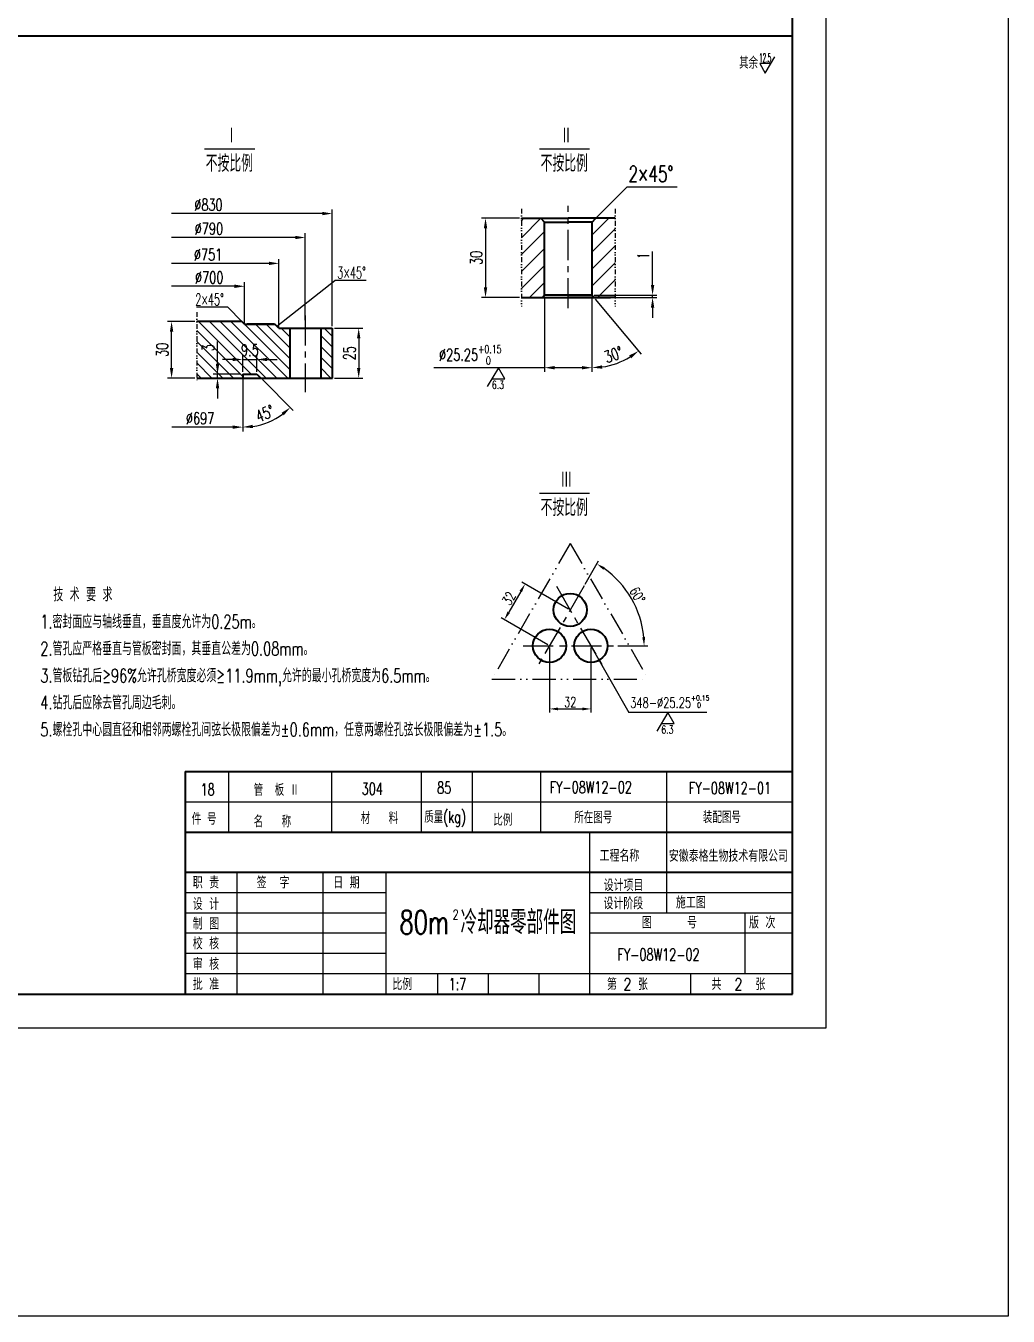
# Model space of a CAD drawing. Header units: millimetres. Extents: x -31412 to -3120, y -19513 to 5955.
# Drawn here: x -20447 to -18409, y -19513 to -16835 of the extents above; entities that cross this region are included whole.
import ezdxf
from ezdxf.enums import TextEntityAlignment as Align

# ---------------------------------------------------------------- set-up
doc = ezdxf.new("R2010")
doc.units = ezdxf.units.MM
for name, pattern in [('ACAD_ISO12W100', [21, 12, -3, 0, -3, 0, -3]), ('CENTER', [2, 1.25, -0.25, 0.25, -0.25]), ('DIVIDE', [1.25, 0.5, -0.25, 0, -0.25, 0, -0.25])]:
    doc.linetypes.add(name, pattern=pattern)
doc.layers.add('CEN', color=1, linetype='CENTER')
doc.layers.add('双点画线', color=3, linetype='DIVIDE')
for name, color, linetype, lineweight in [('中心线', 1, 'CENTER', 25), ('文字层', 40, 'Continuous', 20), ('细线', 11, 'Continuous', 25), ('细线层', 11, 'Continuous', 25), ('边框+粗实线层', 2, 'Continuous', 40)]:
    doc.layers.add(name, color=color, linetype=linetype, lineweight=lineweight)
doc.styles.add('hztxt-0.8', font='romans.shx', dxfattribs={"width": 0.7, "bigfont": 'hztxt.shx'})
doc.dimstyles.new('11-2', dxfattribs={"dimscale": 6, "dimtxt": 3.5, "dimasz": 3, "dimexe": 1.25, "dimexo": 0.625, "dimtad": 1, "dimdsep": 46, "dimtxsty": 'hztxt-0.8', "dimcen": 2.5, "dimadec": 0, "dimazin": 0, "dimtfac": 1, "dimtmove": 1, "dimatfit": 3, "dimfxl": 0, "dimarcsym": 0})
doc.dimstyles.new('装配图', dxfattribs={"dimscale": 7, "dimtxt": 3.5, "dimasz": 3, "dimexe": 1.25, "dimexo": 0.625, "dimgap": 1, "dimtad": 1, "dimdsep": 46, "dimtxsty": 'hztxt-0.8', "dimcen": 2.5, "dimadec": 0, "dimazin": 0, "dimtfac": 1, "dimtmove": 0, "dimatfit": 3, "dimfxl": 0, "dimarcsym": 0})

# ---------------------------------------------------------------- blocks, each defined once
blk = doc.blocks.new('*D148')
at = {"layer": 'Defpoints', "color": 0}
for p in [(-20144.7, -17448.6), (-20092.4, -17448.6), (-20092.1, -17566.2)]:
    blk.add_point(p, dxfattribs=at)
at = {"layer": '细线层', "color": 0, "lineweight": -2}
for p, q in [((-20096.8, -17448.6), (-20153.5, -17448.6)), ((-20144.7, -17545.2), (-20144.7, -17469.6)), ((-20096.4, -17566.2), (-20153.5, -17566.2))]:
    blk.add_line(p, q, dxfattribs=at)
at = {"layer": '细线层', "color": 0}
for points in [[(-20148.2, -17469.6), (-20141.2, -17469.6), (-20144.7, -17448.6)], [(-20148.2, -17545.2), (-20141.2, -17545.2), (-20144.7, -17566.2)]]:
    blk.add_solid(points, dxfattribs=at)
at = {"layer": '细线层', "color": 0, "insert": (-20164, -17507.4), "char_height": 24.5, "attachment_point": 5, "rotation": 90, "style": 'hztxt-0.8'}
blk.add_mtext('30', dxfattribs=at)
blk = doc.blocks.new('*D147')
at = {"layer": 'Defpoints', "color": 0}
for p in [(-19811.3, -17462.6), (-19810.9, -17566.2), (-19756.6, -17566.2)]:
    blk.add_point(p, dxfattribs=at)
at = {"layer": '细线层', "color": 0, "lineweight": -2}
for p, q in [((-19806.9, -17462.6), (-19747.8, -17462.6)), ((-19756.6, -17483.6), (-19756.6, -17545.2)), ((-19806.6, -17566.2), (-19747.8, -17566.2))]:
    blk.add_line(p, q, dxfattribs=at)
at = {"layer": '细线层', "color": 0}
for points in [[(-19760.1, -17483.6), (-19753.1, -17483.6), (-19756.6, -17462.6)], [(-19760.1, -17545.2), (-19753.1, -17545.2), (-19756.6, -17566.2)]]:
    blk.add_solid(points, dxfattribs=at)
at = {"layer": '细线层', "color": 0, "insert": (-19775.8, -17514.4), "char_height": 24.5, "attachment_point": 5, "rotation": 90, "style": 'hztxt-0.8'}
blk.add_mtext('25', dxfattribs=at)
blk = doc.blocks.new('*D146')
at = {"layer": 'Defpoints', "color": 0}
for p in [(-19967.7, -17527.6), (-19997.1, -17557.8), (-19967.7, -17557.8)]:
    blk.add_point(p, dxfattribs=at)
at = {"layer": '细线层', "color": 0, "lineweight": -2}
for p, q in [((-20018.1, -17527.6), (-20039.1, -17527.6)), ((-19997.1, -17553.4), (-19997.1, -17518.9)), ((-19997.1, -17527.6), (-19967.7, -17527.6)), ((-19967.7, -17553.4), (-19967.7, -17518.9)), ((-19946.7, -17527.6), (-19925.7, -17527.6))]:
    blk.add_line(p, q, dxfattribs=at)
at = {"layer": '细线层', "color": 0}
for points in [[(-20018.1, -17524.1), (-20018.1, -17531.1), (-19997.1, -17527.6)], [(-19946.7, -17524.1), (-19946.7, -17531.1), (-19967.7, -17527.6)]]:
    blk.add_solid(points, dxfattribs=at)
at = {"layer": '细线层', "color": 0, "insert": (-19982.4, -17508.4), "char_height": 24.5, "attachment_point": 5, "style": 'hztxt-0.8'}
blk.add_mtext('9.5', dxfattribs=at)
blk = doc.blocks.new('*D145')
at = {"layer": 'Defpoints', "color": 0}
for p in [(-19997.1, -17557.8), (-20049.4, -17566.2), (-19997.1, -17566.2)]:
    blk.add_point(p, dxfattribs=at)
at = {"layer": '细线层', "color": 0, "lineweight": -2}
for p, q in [((-20049.4, -17536.8), (-20049.4, -17490.4)), ((-20001.5, -17557.8), (-20058.2, -17557.8)), ((-20049.4, -17566.2), (-20049.4, -17557.8)), ((-20001.5, -17566.2), (-20058.2, -17566.2)), ((-20049.4, -17587.2), (-20049.4, -17608.2))]:
    blk.add_line(p, q, dxfattribs=at)
at = {"layer": '细线层', "color": 0}
for points in [[(-20052.9, -17536.8), (-20045.9, -17536.8), (-20049.4, -17557.8)], [(-20052.9, -17587.2), (-20045.9, -17587.2), (-20049.4, -17566.2)]]:
    blk.add_solid(points, dxfattribs=at)
at = {"layer": '细线层', "color": 0, "insert": (-20068.7, -17503.1), "char_height": 24.5, "attachment_point": 5, "rotation": 90, "style": 'hztxt-0.8'}
blk.add_mtext('3', dxfattribs=at)
blk = doc.blocks.new('*D144')
at = {"layer": 'Defpoints', "color": 0}
for p in [(-19997.1, -17557.8), (-19967.7, -17557.8), (-19997.1, -17566.2), (-19959.3, -17566.2), (-19961, -17663.3)]:
    blk.add_point(p, dxfattribs=at)
at = {"layer": '细线层', "color": 0, "lineweight": -2}
for p, q in [((-19997.1, -17570.6), (-19997.1, -17676.8)), ((-19956.2, -17569.3), (-19892.2, -17633.3))]:
    blk.add_line(p, q, dxfattribs=at)
blk.add_arc((-19997.1, -17528.4), 139.6, 278.6268, 306.3732, dxfattribs=at)
at = {"layer": '细线层', "color": 0}
for points in [[(-19916.6, -17638.2), (-19912.1, -17643.5), (-19898.4, -17627.1)], [(-19975.9, -17669.9), (-19976.5, -17662.9), (-19997.1, -17668)]]:
    blk.add_solid(points, dxfattribs=at)
at = {"layer": '细线层', "color": 0, "insert": (-19951.1, -17639.6), "char_height": 24.5, "attachment_point": 5, "rotation": 22.5, "style": 'hztxt-0.8'}
blk.add_mtext('45°', dxfattribs=at)
blk = doc.blocks.new('*D136')
at = {"layer": 'Defpoints', "color": 0, "linetype": 'ByBlock'}
for p in [(-19419.1, -17234.3), (-19493.5, -17398.9), (-19419.1, -17398.9)]:
    blk.add_point(p, dxfattribs=at)
at = {"layer": '细线', "color": 0, "linetype": 'ByBlock', "lineweight": -2}
for p, q in [((-19423.4, -17234.3), (-19502.2, -17234.3)), ((-19493.5, -17255.3), (-19493.5, -17377.9)), ((-19423.4, -17398.9), (-19502.2, -17398.9))]:
    blk.add_line(p, q, dxfattribs=at)
at = {"layer": '细线', "color": 0, "linetype": 'ByBlock'}
for points in [[(-19497, -17255.3), (-19490, -17255.3), (-19493.5, -17234.3)], [(-19497, -17377.9), (-19490, -17377.9), (-19493.5, -17398.9)]]:
    blk.add_solid(points, dxfattribs=at)
at = {"layer": '细线', "color": 0, "linetype": 'ByBlock', "insert": (-19512.7, -17316.6), "char_height": 24.5, "attachment_point": 5, "rotation": 90, "style": 'hztxt-0.8'}
blk.add_mtext('30', dxfattribs=at)
blk = doc.blocks.new('*D135')
at = {"layer": 'Defpoints', "color": 0}
for p in [(-19371, -17394.2), (-19272.7, -17394.2), (-19272.7, -17544.6)]:
    blk.add_point(p, dxfattribs=at)
at = {"layer": '细线', "color": 0, "lineweight": -2}
for p, q in [((-19371, -17398.6), (-19371, -17553.4)), ((-19272.7, -17398.6), (-19272.7, -17553.4)), ((-19371, -17544.6), (-19600.5, -17544.6)), ((-19293.7, -17544.6), (-19350, -17544.6))]:
    blk.add_line(p, q, dxfattribs=at)
at = {"layer": '细线', "color": 0}
for points in [[(-19350, -17541.1), (-19350, -17548.1), (-19371, -17544.6)], [(-19293.7, -17541.1), (-19293.7, -17548.1), (-19272.7, -17544.6)]]:
    blk.add_solid(points, dxfattribs=at)
at = {"layer": '细线', "color": 0, "insert": (-19525.1, -17517.9), "char_height": 24.5, "attachment_point": 5, "style": 'hztxt-0.8'}
blk.add_mtext('\\A1;{\\C256;%%c25.25\\H0.69x;\\S+0.15^   0;}', dxfattribs=at)
blk = doc.blocks.new('*D134')
at = {"layer": 'Defpoints', "color": 0, "linetype": 'ByBlock'}
for p in [(-19272.7, -17394.2), (-19268.8, -17398.9), (-19147, -17398.9)]:
    blk.add_point(p, dxfattribs=at)
at = {"layer": '细线', "color": 0, "linetype": 'ByBlock', "lineweight": -2}
for p, q in [((-19147, -17373.2), (-19147, -17303.5)), ((-19268.3, -17394.2), (-19138.3, -17394.2)), ((-19264.4, -17398.9), (-19138.3, -17398.9)), ((-19147, -17398.9), (-19147, -17394.2)), ((-19147, -17419.9), (-19147, -17440.9))]:
    blk.add_line(p, q, dxfattribs=at)
at = {"layer": '细线', "color": 0, "linetype": 'ByBlock'}
for points in [[(-19150.5, -17373.2), (-19143.5, -17373.2), (-19147, -17394.2)], [(-19150.5, -17419.9), (-19143.5, -17419.9), (-19147, -17398.9)]]:
    blk.add_solid(points, dxfattribs=at)
at = {"layer": '细线', "color": 0, "linetype": 'ByBlock', "insert": (-19166.3, -17312.6), "char_height": 24.5, "attachment_point": 5, "rotation": 90, "style": 'hztxt-0.8'}
blk.add_mtext('1', dxfattribs=at)
blk = doc.blocks.new('*D143')
at = {"layer": 'Defpoints', "color": 0}
for p in [(-19272.7, -17394.2), (-19272.7, -17394.2), (-19272.7, -17400.4), (-19268.8, -17398.9), (-19238.2, -17540.6)]:
    blk.add_point(p, dxfattribs=at)
at = {"layer": '细线层', "color": 0, "lineweight": -2}
for p, q in [((-19266, -17402.3), (-19170.8, -17516.5)), ((-19272.7, -17404.7), (-19272.7, -17553.4))]:
    blk.add_line(p, q, dxfattribs=at)
blk.add_arc((-19272.7, -17394.2), 150.4, 278.0075, 301.8036, dxfattribs=at)
at = {"layer": '细线层', "color": 0}
for points in [[(-19195.5, -17519.2), (-19191.4, -17524.9), (-19176.4, -17509.8)], [(-19251.5, -17546.6), (-19252, -17539.7), (-19272.7, -17544.6)]]:
    blk.add_solid(points, dxfattribs=at)
at = {"layer": '细线层', "color": 0, "insert": (-19228, -17517.5), "char_height": 24.5, "attachment_point": 5, "rotation": 19.9056, "style": 'hztxt-0.8'}
blk.add_mtext('30%%D', dxfattribs=at)
blk = doc.blocks.new('*D133')
at = {"layer": 'Defpoints', "color": 0, "linetype": 'ByBlock'}
for p in [(-19360.9, -18121.7), (-19274.9, -18121.7), (-19274.9, -18252.6)]:
    blk.add_point(p, dxfattribs=at)
at = {"layer": '细线', "color": 0, "linetype": 'ByBlock', "lineweight": -2}
for p, q in [((-19360.9, -18125.4), (-19360.9, -18260.1)), ((-19274.9, -18125.4), (-19274.9, -18260.1)), ((-19342.9, -18252.6), (-19292.9, -18252.6))]:
    blk.add_line(p, q, dxfattribs=at)
at = {"layer": '细线', "color": 0, "linetype": 'ByBlock'}
for points in [[(-19342.9, -18249.6), (-19342.9, -18255.6), (-19360.9, -18252.6)], [(-19292.9, -18249.6), (-19292.9, -18255.6), (-19274.9, -18252.6)]]:
    blk.add_solid(points, dxfattribs=at)
at = {"layer": '细线', "color": 0, "linetype": 'ByBlock', "insert": (-19317.9, -18238.4), "char_height": 21, "attachment_point": 5, "style": 'hztxt-0.8'}
blk.add_mtext('32', dxfattribs=at)
blk = doc.blocks.new('*D142')
at = {"layer": 'Defpoints', "color": 0}
for p in [(-19288.9, -17997), (-19176.4, -18054.5), (-19415.4, -18121.7), (-19222.6, -18121.7), (-19386.9, -18166.6)]:
    blk.add_point(p, dxfattribs=at)
at = {"layer": '细线', "color": 0, "lineweight": -2}
for p, q in [((-19287.1, -17993.7), (-19259, -17945.1)), ((-19218.9, -18121.7), (-19157.1, -18121.7))]:
    blk.add_line(p, q, dxfattribs=at)
blk.add_arc((-19360.9, -18121.7), 196.4, 5.2539, 54.7461, dxfattribs=at)
at = {"layer": '细线', "color": 0}
for points in [[(-19249.2, -17963.9), (-19246, -17958.8), (-19262.8, -17951.6)], [(-19162.4, -18103.6), (-19168.4, -18103.8), (-19164.6, -18121.7)]]:
    blk.add_solid(points, dxfattribs=at)
at = {"layer": '细线', "color": 0, "insert": (-19178.5, -18016.4), "char_height": 21, "attachment_point": 5, "rotation": 300, "style": 'hztxt-0.8'}
blk.add_mtext('60°', dxfattribs=at)
blk = doc.blocks.new('*D141')
at = {"layer": 'Defpoints', "color": 0}
for p in [(-19454.4, -18067.6), (-19317.9, -18047.2), (-19360.9, -18121.6)]:
    blk.add_point(p, dxfattribs=at)
at = {"layer": '细线', "color": 0, "lineweight": -2}
for p, q in [((-19321.2, -18045.3), (-19417.9, -17989.4)), ((-19420.4, -18008.8), (-19445.4, -18052)), ((-19364.2, -18119.7), (-19460.9, -18063.8))]:
    blk.add_line(p, q, dxfattribs=at)
at = {"layer": '细线', "color": 0}
for points in [[(-19423, -18007.3), (-19417.8, -18010.3), (-19411.4, -17993.2)], [(-19448, -18050.5), (-19442.8, -18053.5), (-19454.4, -18067.6)]]:
    blk.add_solid(points, dxfattribs=at)
at = {"layer": '细线', "color": 0, "insert": (-19445.2, -18023.3), "char_height": 21, "attachment_point": 5, "rotation": 59.9742, "style": 'hztxt-0.8'}
blk.add_mtext('32', dxfattribs=at)

msp = doc.modelspace()

# ---------------------------------------------------------------- hatches: boundary and pattern name
at = {"layer": '细线层'}
h = msp.add_hatch(dxfattribs=at)
h.set_pattern_fill('ANSI31', color=256, scale=7.84, style=0)
h.set_pattern_definition([(45, (3468.355, -17339.503), (-17.601302, 17.601302), [])])
h.paths.add_polyline_path([(-19370.965, -17242.494), (-19379.132, -17234.326), (-19419.063, -17234.326), (-19419.063, -17398.914), (-19374.866, -17398.914), (-19370.965, -17394.238)])
h.paths.add_polyline_path([(-19272.677, -17394.238), (-19268.78, -17398.914), (-19224.579, -17398.914), (-19224.579, -17234.326), (-19264.51, -17234.326), (-19272.677, -17242.494)])
h = msp.add_hatch(dxfattribs=at)
h.set_pattern_fill('ANSI31', color=256, scale=5, angle=90, style=0)
h.paths.add_polyline_path([(-19811.311, -17462.62), (-19835.111, -17462.62), (-19835.111, -17566.207), (-19811.311, -17566.207)])
h.paths.add_polyline_path([(-19899.511, -17462.62), (-19921.911, -17462.62), (-19930.311, -17454.22), (-19993.311, -17454.22), (-19998.924, -17448.607), (-20092.425, -17448.607), (-20092.425, -17566.207), (-19997.139, -17566.207), (-19997.139, -17564.995), (-19997.139, -17557.807), (-19967.739, -17557.807), (-19959.339, -17566.207), (-19899.511, -17566.207)])
h.paths.add_polyline_path([(-20006.53, -17490.001), (-19958.347, -17490.001), (-19958.347, -17526.751), (-20006.53, -17526.751)], flags=24)
h.paths.add_polyline_path([(-20087.061, -17514.932), (-20087.061, -17491.249), (-20050.311, -17491.249), (-20050.311, -17514.932)], flags=24)

# ---------------------------------------------------------------- linework, layer by layer
at = {"layer": 'CEN', "ltscale": 50}
msp.add_line((-19321.821, -17421.332), (-19321.821, -17208.743), dxfattribs=at)
at = {"layer": '中心线', "ltscale": 50}
for p, q in [((-19867.311, -17436.185), (-19867.311, -17595.607)), ((-19288.93, -17996.965), (-19386.858, -18166.58)), ((-19346.261, -17998.133), (-19247.999, -18168.327)), ((-19415.404, -18121.691), (-19222.643, -18121.691))]:
    msp.add_line(p, q, dxfattribs=at)
at = {"layer": '双点画线', "ltscale": 20}
for p, q in [((-19419.063, -17214.788), (-19419.063, -17417.637)), ((-19224.579, -17214.788), (-19224.579, -17417.637)), ((-20092.425, -17429.064), (-20092.425, -17573.956))]:
    msp.add_line(p, q, dxfattribs=at)
at = {"layer": '双点画线', "linetype": 'ACAD_ISO12W100', "ltscale": 4}
for p, q in [((-19317.933, -17909.573), (-19480.128, -18190.504)), ((-19317.933, -17909.573), (-19155.737, -18190.504)), ((-19480.128, -18190.504), (-19155.737, -18190.504))]:
    msp.add_line(p, q, dxfattribs=at)
at = {"layer": '文字层'}
for p, q in [((-19810.901, -18508.266), (-19810.901, -18508.052)), ((-19522.598, -18508.266), (-19522.598, -18508.052))]:
    msp.add_line(p, q, dxfattribs=at)
at = {"layer": '细线'}
for p, q in [((-18901.571, -16913.549), (-18924.891, -16913.549)), ((-18924.891, -16913.549), (-18913.437, -16933.389)), ((-18913.437, -16933.389), (-18893.161, -16899.488)), ((-20076.327, -17090.793), (-19972.292, -17090.793)), ((-19381.749, -17090.793), (-19277.715, -17090.793)), ((-19264.51, -17234.326), (-19199.623, -17169.439)), ((-19199.623, -17169.439), (-19096.292, -17169.439)), ((-19466.627, -17544.621), (-19489.985, -17583.675)), ((-19453.432, -17567.477), (-19466.627, -17544.621)), ((-19480.297, -17567.477), (-19453.432, -17567.477)), ((-19381.749, -17805.089), (-19277.715, -17805.089)), ((-19115.108, -18259.937), (-19138.466, -18298.992)), ((-19128.778, -18282.793), (-19101.913, -18282.793)), ((-19101.913, -18282.793), (-19115.108, -18259.937))]:
    msp.add_line(p, q, dxfattribs=at)
at = {"layer": '细线', "linetype": 'ByBlock', "ltscale": 50}
for p in [(-19274.925, -18121.691), (-19034.278, -18259.937)]:
    msp.add_line(p, (-19195.938, -18259.937), dxfattribs=at)
at = {"layer": '细线层'}
for p, q in [((-19832.311, -17224.772), (-20144.708, -17224.772)), ((-19811.311, -17458.245), (-19811.311, -17216.022)), ((-19867.311, -17445.888), (-19867.311, -17265.67)), ((-19888.311, -17274.42), (-20144.708, -17274.42)), ((-19921.911, -17462.62), (-19921.911, -17319.452)), ((-19942.911, -17328.202), (-20144.708, -17328.202)), ((-20014.311, -17375.656), (-20144.708, -17375.656)), ((-19993.311, -17453.997), (-19993.311, -17366.906)), ((-19926.111, -17458.42), (-19805.789, -17363.843)), ((-19740.842, -17363.843), (-19805.789, -17363.843)), ((-19272.677, -17394.238), (-19272.677, -17400.363)), ((-20028.189, -17419.342), (-20093.137, -17419.342)), ((-19998.924, -17448.607), (-20028.189, -17419.342)), ((-19997.139, -17564.995), (-19997.139, -17676.674)), ((-20018.139, -17667.924), (-20144.335, -17667.924)), ((-20025.717, -18507.373), (-20025.717, -18385.062)), ((-19812.596, -18507.373), (-19812.596, -18382.262)), ((-19626.479, -18507.373), (-19626.479, -18385.062)), ((-19520.253, -18507.373), (-19520.253, -18385.062)), ((-19379.088, -18507.373), (-19379.088, -18385.062)), ((-19117.285, -18507.373), (-19117.285, -18382.262)), ((-20116.673, -18445.017), (-18856.673, -18445.017)), ((-19277.353, -18844.133), (-19277.353, -18508.052)), ((-19117.285, -18676.164), (-19117.285, -18508.052)), ((-20008.876, -18844.133), (-20008.876, -18592.164)), ((-19830.459, -18844.133), (-19830.459, -18592.164)), ((-19699.832, -18844.133), (-19699.832, -18592.164)), ((-19699.832, -18634.164), (-20116.673, -18634.164)), ((-18856.673, -18634.164), (-19277.353, -18634.164)), ((-19699.832, -18676.164), (-20116.673, -18676.164)), ((-18856.673, -18676.164), (-19277.353, -18676.164)), ((-18954.666, -18802.164), (-18954.666, -18676.164)), ((-19699.832, -18718.164), (-20116.673, -18718.164)), ((-18856.673, -18718.164), (-19277.353, -18718.164)), ((-19699.832, -18760.164), (-20116.673, -18760.164)), ((-18856.673, -18802.164), (-20116.673, -18802.164)), ((-19592.353, -18844.133), (-19592.353, -18802.164)), ((-19487.353, -18844.133), (-19487.353, -18802.164)), ((-19382.353, -18844.133), (-19382.353, -18802.164)), ((-19067.353, -18844.133), (-19067.353, -18802.164))]:
    msp.add_line(p, q, dxfattribs=at)
msp.add_lwpolyline([(-31411.86, -12320.782), (-18409.432, -12320.782), (-18409.432, -19512.538), (-31411.86, -19512.538)], close=True, dxfattribs=at)
for points in [[(-24673.673, -14756.133), (-24673.673, -18900.133), (-24659.673, -18914.133), (-18786.673, -18914.133)], [(-18786.673, -18914.133), (-18786.673, -14756.133)]]:
    msp.add_lwpolyline(points, dxfattribs=at)
for points in [[(-19832.311, -17221.272), (-19832.311, -17228.272), (-19811.311, -17224.772)], [(-19888.311, -17270.92), (-19888.311, -17277.92), (-19867.311, -17274.42)], [(-19942.911, -17324.702), (-19942.911, -17331.702), (-19921.911, -17328.202)], [(-20014.311, -17372.156), (-20014.311, -17379.156), (-19993.311, -17375.656)], [(-20018.139, -17664.424), (-20018.139, -17671.424), (-19997.139, -17667.924)]]:
    msp.add_solid(points, dxfattribs=at)
at = {"layer": '边框+粗实线层'}
for p, q in [((-21656.673, -16856.133), (-18856.673, -16856.133)), ((-21656.224, -16856.133), (-18856.673, -16856.133)), ((-19419.063, -17234.326), (-19321.821, -17234.326)), ((-19370.965, -17242.494), (-19379.132, -17234.326)), ((-19224.579, -17234.326), (-19321.821, -17234.326)), ((-19272.677, -17242.494), (-19264.51, -17234.326)), ((-19370.965, -17242.494), (-19321.821, -17242.494)), ((-19370.965, -17394.238), (-19370.965, -17242.494)), ((-19272.677, -17242.494), (-19321.821, -17242.494)), ((-19272.677, -17394.238), (-19272.677, -17242.494)), ((-19419.063, -17398.914), (-19321.821, -17398.914)), ((-19370.965, -17394.238), (-19374.866, -17398.914)), ((-19321.821, -17394.238), (-19370.965, -17394.238)), ((-19272.677, -17394.238), (-19321.821, -17394.238)), ((-19321.821, -17398.914), (-19234.56, -17398.914)), ((-19224.579, -17398.914), (-19321.821, -17398.914)), ((-19272.677, -17394.238), (-19268.78, -17398.914)), ((-19998.924, -17448.607), (-20092.053, -17448.607)), ((-19993.311, -17454.22), (-19998.924, -17448.607)), ((-19993.311, -17454.22), (-19930.311, -17454.22)), ((-19931.711, -17454.22), (-19987.711, -17454.22)), ((-19921.911, -17462.62), (-19930.311, -17454.22)), ((-19921.911, -17462.62), (-19899.511, -17462.62)), ((-19899.511, -17462.62), (-19835.111, -17462.62)), ((-19899.511, -17462.62), (-19899.511, -17566.207)), ((-19835.111, -17462.62), (-19811.311, -17462.62)), ((-19835.111, -17462.62), (-19835.111, -17566.207)), ((-19811.311, -17462.62), (-19811.311, -17566.207)), ((-19997.139, -17557.807), (-19997.139, -17566.207)), ((-19997.139, -17557.807), (-19967.739, -17557.807)), ((-19967.739, -17557.807), (-19959.339, -17566.207)), ((-20092.053, -17566.207), (-19810.939, -17566.207)), ((-19356.717, -18121.691), (-19356.562, -18121.691)), ((-19356.64, -18121.768), (-19356.64, -18121.613)), ((-20116.673, -18382.262), (-18856.224, -18382.262)), ((-20116.673, -18382.262), (-20116.673, -18844.133)), ((-20116.673, -18508.052), (-18856.673, -18508.052)), ((-18856.673, -18592.164), (-20116.673, -18592.164))]:
    msp.add_line(p, q, dxfattribs=at)
for points in [[(-18856.673, -18844.133), (-18856.673, -14826.133)], [(-24498.673, -18844.133), (-18856.673, -18844.133)]]:
    msp.add_lwpolyline(points, dxfattribs=at)
for centre in [(-19317.933, -18047.199), (-19360.941, -18121.691), (-19274.925, -18121.691)]:
    msp.add_circle(centre, 34.406, dxfattribs=at)

# ---------------------------------------------------------------- texts
at = {"layer": '文字层', "style": 'hztxt-0.8'}
for s, height, width, p in [('18', 24.5, 0.7, (-20084.652, -18431.876)), ('管  板 Ⅱ', 24.5, 0.7, (-19974.191, -18432.889)), ('304', 24.5, 0.7, (-19750.526, -18430.695)), ('85', 24.5, 0.7, (-19593.854, -18428.295)), ('FY-08W12-02', 24.5, 0.7, (-19360.452, -18427.417)), ('件 号', 24.5, 0.7, (-20102.766, -18493.032)), ('名   称', 24.5, 0.7, (-19974.474, -18498.47)), ('材   料', 24.5, 0.7, (-19752.488, -18491.327)), ('质量(kg)', 24.5, 0.7, (-19620.743, -18488.977)), ('比例', 24.5, 0.7, (-19477.442, -18494.984)), ('所在图号', 24.5, 0.7, (-19309.477, -18489.813)), ('装配图号', 24.5, 0.7, (-19042.742, -18489.362)), ('工程名称', 24.5, 0.8, (-19256.918, -18569.278)), ('安徽泰格生物技术有限公司', 24.5, 0.8, (-19113.26, -18569.801)), ('职 责', 24.5, 0.8, (-20100.748, -18625.165)), ('签  字', 24.5, 0.8, (-19968.203, -18625.165)), ('日 期', 24.5, 0.8, (-19809.317, -18625.165)), ('设计项目', 24.5, 0.8, (-19248.396, -18630.547)), ('设 计', 24.5, 0.8, (-20100.748, -18669.556)), ('设计阶段', 24.5, 0.8, (-19248.841, -18668.309)), ('施工图', 24.5, 0.8, (-19098.47, -18666.296)), ('制 图', 24.5, 0.8, (-20100.748, -18710.522)), ('80m 冷却器零部件图', 49, 0.7, (-19671.88, -18719.658)), ('2', 20, 0.7, (-19561.59, -18689.242)), ('图     号', 24.5, 0.8, (-19169.229, -18708.089)), ('版 次', 24.5, 0.8, (-18946.901, -18708.089)), ('校 核', 24.5, 0.8, (-20100.748, -18751.508)), ('审 核', 24.5, 0.8, (-20100.748, -18794.191)), ('FY-08W12-02', 24.5, 0.7, (-19219.876, -18774.475)), ('批 准', 24.5, 0.8, (-20100.748, -18836.004)), ('比例', 24.5, 0.8, (-19686.711, -18836.004)), ('1:7', 24.5, 0.7, (-19570.211, -18836.004)), ('第 2 张', 24.5, 0.8, (-19241.604, -18836.004)), ('共  2  张', 24.5, 0.8, (-19024.767, -18836.004))]:
    msp.add_text(s, height=height, dxfattribs=dict(at, width=width)).set_placement(p)
at = {"layer": '文字层', "style": 'hztxt-0.8', "width": 0.7}
msp.add_text('FY-08W12-01', height=24.5, dxfattribs=at).set_placement((-18986.427, -18429.078), align=Align.CENTER)
at = {"layer": '细线', "style": 'hztxt-0.8', "width": 0.421271}
msp.add_text('12.5', height=18.3273, dxfattribs=at).set_placement((-18925.666, -16910.701), (-18901.033, -16910.701), align=Align.FIT)
at = {"layer": '细线', "style": 'hztxt-0.8', "width": 0.7}
for s, p in [('Ⅰ', (-20020.533, -17080.381)), ('Ⅱ', (-19325.956, -17080.381)), ('不按比例', (-20024.873, -17138.183)), ('不按比例', (-19330.296, -17138.183)), ('Ⅲ', (-19325.956, -17794.677)), ('不按比例', (-19330.296, -17852.479))]:
    msp.add_text(s, height=35, dxfattribs=at).set_placement(p, align=Align.CENTER)
msp.add_text('2×45%%d', height=32.928, dxfattribs=at).set_placement((-19196.9, -17159.001))
at = {"layer": '细线', "insert": (-18947.911, -16911.981), "char_height": 24.5, "attachment_point": 5, "style": 'hztxt-0.8'}
msp.add_mtext('其余', dxfattribs=at)
at = {"layer": '细线', "linetype": 'ByBlock', "ltscale": 50, "insert": (-20416.894, -18001.371), "char_height": 28, "attachment_point": 1, "line_spacing_factor": 1.2, "style": 'hztxt-0.8'}
msp.add_mtext('  技 术 要 求\\P1.密封面应与轴线垂直，垂直度允许为0.25m。\\P2.管孔应严格垂直与管板密封面，其垂直公差为0.08mm。\\P3.管板钻孔后≥96%允许孔桥宽度必须≥11.9mm,允许的最小孔桥宽度为6.5mm。\\P4.钻孔后应除去管孔周边毛刺。\\P5.螺栓孔中心圆直径和相邻两螺栓孔间弦长极限偏差为%%p0.6mm，任意两螺栓孔弦长极限偏差为%%p1.5。', dxfattribs=at)
at = {"layer": '细线', "linetype": 'ByBlock', "ltscale": 50, "insert": (-19111.347, -18237.407), "char_height": 21.504, "attachment_point": 5, "style": 'hztxt-0.8'}
msp.add_mtext('348-%%c25.25{\\H0.5002x;\\S+0.15^   0;}', dxfattribs=at)
at = {"layer": '细线层', "style": 'hztxt-0.8'}
for s, height, width, p in [('3×45%%D', 24.5, 0.6, (-19801.269, -17359.809)), ('2×45%%D', 24.5, 0.6, (-20095.645, -17415.309)), ('6.3', 16.8, 0.7, (-19480.381, -17588.519)), ('6.3', 16.8, 0.7, (-19128.862, -18303.835))]:
    msp.add_text(s, height=height, dxfattribs=dict(at, width=width)).set_placement(p)
at = {"layer": '细线层', "char_height": 24.5, "attachment_point": 5, "style": 'hztxt-0.8'}
for s, insert in [('%%c830', (-20068.23, -17206.502)), ('%%c790', (-20067.261, -17256.15)), ('%%c751', (-20069.046, -17309.932)), ('%%c700', (-20066.619, -17357.386)), ('%%c697', (-20085.551, -17649.654))]:
    msp.add_mtext(s, dxfattribs=dict(at, insert=insert))

# ---------------------------------------------------------------- dimensions: what is measured, and where the dimension line sits
at = {"layer": '细线', "linetype": 'ByBlock', "ltscale": 50}
dim = msp.add_linear_dim(base=(-19493.453, -17398.914), p1=(-19419.063, -17234.326), p2=(-19419.063, -17398.914), angle=90, text='30', dimstyle='装配图', dxfattribs=at)
dim.commit()
dim.dimension.update_dxf_attribs({"geometry": '*D136', "text_midpoint": (-19512.703, -17316.62)})
dim = msp.add_linear_dim(base=(-19147.03, -17398.914), p1=(-19272.677, -17394.238), p2=(-19268.78, -17398.914), angle=270, text='1', dimstyle='装配图', dxfattribs=at)
dim.commit()
dim.dimension.update_dxf_attribs({"geometry": '*D134', "text_midpoint": (-19147.03, -17312.572), "dimtype": 160})
at = {"layer": '细线'}
dim = msp.add_linear_dim(base=(-19272.677, -17544.621), p1=(-19370.965, -17394.238), p2=(-19272.677, -17394.238), text='\\A1;{\\C256;%%c25.25\\H0.69x;\\S+0.15^   0;}', dimstyle='装配图', dxfattribs=at)
dim.commit()
dim.dimension.update_dxf_attribs({"geometry": '*D135', "text_midpoint": (-19525.139, -17544.621), "dimtype": 160})
dim = msp.add_angular_dim_2l(base=(-19176.417, -18054.53), line1=((-19415.404, -18121.691), (-19222.643, -18121.691)), line2=((-19288.93, -17996.965), (-19386.858, -18166.58)), dimstyle='11-2', dxfattribs=at)
dim.commit()
dim.dimension.update_dxf_attribs({"geometry": '*D142', "text_midpoint": (-19178.542, -18016.383)})
dim = msp.add_aligned_dim(p1=(-19317.933, -18047.199), p2=(-19360.941, -18121.613), distance=-107.948, text='32', dimstyle='11-2', dxfattribs=at)
dim.commit()
dim.dimension.update_dxf_attribs({"geometry": '*D141', "text_midpoint": (-19445.235, -18023.259)})
at = {"layer": '细线', "linetype": 'ByBlock', "ltscale": 50}
dim = msp.add_linear_dim(base=(-19274.925, -18252.622), p1=(-19360.941, -18121.691), p2=(-19274.925, -18121.691), text='32', dimstyle='11-2', dxfattribs=at)
dim.commit()
dim.dimension.update_dxf_attribs({"geometry": '*D133', "text_midpoint": (-19317.933, -18238.372)})
at = {"layer": '细线层'}
dim = msp.add_angular_dim_2l(base=(-19238.158, -17540.606), line1=((-19272.677, -17394.238), (-19272.677, -17400.363)), line2=((-19272.677, -17394.238), (-19268.78, -17398.914)), text='30%%D', dimstyle='装配图', dxfattribs=at)
dim.commit()
dim.dimension.update_dxf_attribs({"geometry": '*D143', "text_midpoint": (-19228.031, -17517.537)})
for base, p1, p2, text, picture, middle in [((-20144.708, -17448.607), (-20092.053, -17566.207), (-20092.425, -17448.607), '30', '*D148', (-20163.958, -17507.407)), ((-19756.568, -17566.207), (-19811.311, -17462.62), (-19810.939, -17566.207), '25', '*D147', (-19775.818, -17514.414))]:
    dim = msp.add_linear_dim(base=base, p1=p1, p2=p2, angle=90, text=text, dimstyle='装配图', override={"dimtoh": 1}, dxfattribs=at)
    dim.commit()
    dim.dimension.update_dxf_attribs({"geometry": picture, "text_midpoint": middle})
dim = msp.add_linear_dim(base=(-20049.436, -17566.207), p1=(-19997.139, -17557.807), p2=(-19997.139, -17566.207), angle=90, text='3', dimstyle='装配图', dxfattribs=at)
dim.commit()
dim.dimension.update_dxf_attribs({"geometry": '*D145', "text_midpoint": (-20049.436, -17503.091), "dimtype": 160})
dim = msp.add_linear_dim(base=(-19967.739, -17527.626), p1=(-19997.139, -17557.807), p2=(-19967.739, -17557.807), text='9.5', dimstyle='装配图', override={"dimtoh": 1}, dxfattribs=at)
dim.commit()
dim.dimension.update_dxf_attribs({"geometry": '*D146', "text_midpoint": (-19982.439, -17527.626), "dimtype": 160})
dim = msp.add_angular_dim_2l(base=(-19961.006, -17663.256), line1=((-19967.739, -17557.807), (-19959.339, -17566.207)), line2=((-19997.139, -17557.807), (-19997.139, -17566.207)), dimstyle='装配图', dxfattribs=at)
dim.commit()
dim.dimension.update_dxf_attribs({"geometry": '*D144', "text_midpoint": (-19951.081, -17639.601)})

doc.saveas('drawing.dxf')
